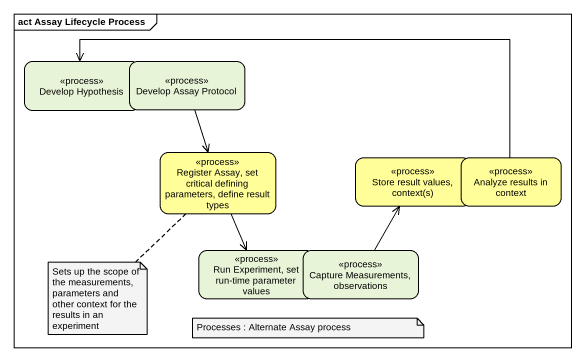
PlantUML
@startuml
mainframe act Assay Lifecycle Process
hide empty description
state "Develop Hypothesis" as Develop_Hypothesis <<process>>
state "Develop Assay Protocol" as Develop_Assay_Protocol <<process>>
state "Register Assay, set critical defining parameters, define result types" as Register_Assay_set_critical <<process>> #FFFE99
state "Store result values, context(s)" as Store_result_values_context <<process>> #FFFE99
state "Analyze results in context" as Analyze_results_in_context <<process>> #FFFE99
state "Run Experiment, set run-time parameter values" as Run_Experiment_set_run_time <<process>>
state "Capture Measurements, observations" as Capture_Measurements <<process>>
Develop_Assay_Protocol --> Register_Assay_set_critical
Register_Assay_set_critical --> Run_Experiment_set_run_time
Analyze_results_in_context -left-> Develop_Hypothesis
Capture_Measurements -up-> Store_result_values_context
note bottom of Register_Assay_set_critical : Sets up the scope of the measurements, parameters and other context for the results in an experiment
note as N2
  Processes : Alternate Assay process
end note
@enduml
